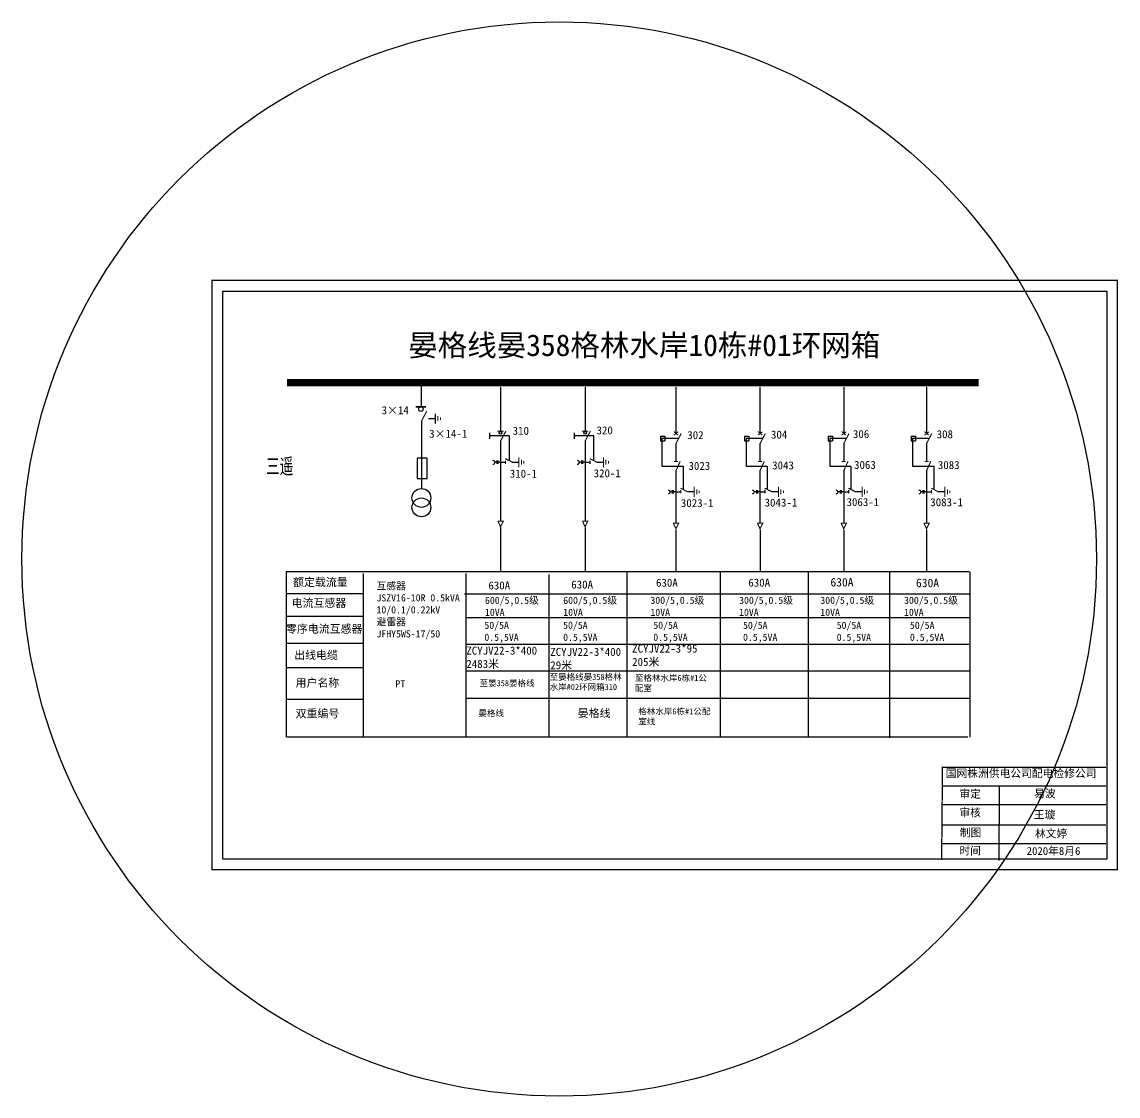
# Model space of a CAD drawing. Extents: x -370 to -242, y -121 to -75.
# Drawn here: x -370.42 to -324.85, y -119.27 to -74.59 of the extents above; entities that cross this region are included whole.
import ezdxf

# ---------------------------------------------------------------- set-up
doc = ezdxf.new("R2010")
doc.units = 0
doc.header["$LTSCALE"] = 0.774411
doc.linetypes.add('ACAD_ISO02W100', pattern=[15, 12, -3])
doc.linetypes.add('CENTER', pattern=[50.8, 31.75, -6.35, 6.35, -6.35])
doc.layers.get('0').update_dxf_attribs({"linetype": 'CONTINUOUS'})
doc.layers.add('2', color=7, linetype='CONTINUOUS')
doc.layers.add('3', color=7, linetype='CONTINUOUS')
doc.styles.add('hztxt_txtstyle_0.00_0_0', font='simkai.ttf')
doc.styles.add('hztxt_txtstyle_2.70_0_0', font='simkai.ttf', dxfattribs={"height": 2.7})
doc.styles.add('字体', font='', dxfattribs={"height": 2.5})
doc.styles.add('宋体', font='', dxfattribs={"width": 0.65})
doc.styles.get('字体').set_extended_font_data('SimSun')
doc.styles.get('宋体').set_extended_font_data('SimSun')

# ---------------------------------------------------------------- blocks, each defined once
blk = doc.blocks.new('JD')
for points in [[(-2, 0.2), (-2, -0.2), (2, 0.2), (2, -0.2)], [(1, -1.2), (1, -0.8), (-1, -1.2), (-1, -0.8)], [(-0.5, -1.8), (-0.5, -2.2), (0.5, -1.8), (0.5, -2.2)]]:
    blk.add_trace(points)

msp = doc.modelspace()

# ---------------------------------------------------------------- linework, layer by layer
at = {"color": 0}
for p, q in [((-353.82, -89.598), (-353.82, -90.585)), ((-350.525, -89.779), (-350.525, -91.612)), ((-347.009, -89.779), (-347.009, -91.612)), ((-343.233, -89.789), (-343.233, -91.714)), ((-339.735, -89.789), (-339.735, -91.714)), ((-336.256, -89.789), (-336.256, -91.714)), ((-332.813, -89.789), (-332.813, -91.714)), ((-353.52, -91.084), (-353.238, -91.084)), ((-353.815, -91.195), (-353.815, -93.993)), ((-350.525, -92.021), (-350.525, -95.351)), ((-347.009, -92.021), (-347.009, -95.351)), ((-343.872, -91.818), (-343.692, -91.818)), ((-343.872, -91.818), (-343.872, -92.017)), ((-343.872, -92.017), (-343.692, -92.017)), ((-343.692, -91.818), (-343.692, -92.017)), ((-340.375, -91.818), (-340.195, -91.818)), ((-340.375, -91.818), (-340.375, -92.017)), ((-340.375, -92.017), (-340.195, -92.017)), ((-340.195, -91.818), (-340.195, -92.017)), ((-336.895, -91.818), (-336.716, -91.818)), ((-336.895, -91.818), (-336.895, -92.017)), ((-336.895, -92.017), (-336.716, -92.017)), ((-336.716, -91.818), (-336.716, -92.017)), ((-333.452, -91.818), (-333.272, -91.818)), ((-333.452, -91.818), (-333.452, -92.017)), ((-333.452, -92.017), (-333.272, -92.017)), ((-333.272, -91.818), (-333.272, -92.017)), ((-343.233, -92.123), (-343.233, -92.865)), ((-339.735, -92.123), (-339.735, -92.865)), ((-336.256, -92.123), (-336.256, -92.865)), ((-332.813, -92.123), (-332.813, -92.865)), ((-350.525, -92.905), (-350.317, -92.905)), ((-350.047, -92.9), (-349.764, -92.9)), ((-347.009, -92.905), (-346.802, -92.905)), ((-346.531, -92.9), (-346.249, -92.9)), ((-343.233, -93.236), (-343.233, -95.429)), ((-339.735, -93.236), (-339.735, -95.429)), ((-336.256, -93.236), (-336.256, -95.429)), ((-332.813, -93.236), (-332.813, -95.429)), ((-343.233, -94.137), (-343.025, -94.137)), ((-342.755, -94.131), (-342.472, -94.131)), ((-339.735, -94.137), (-339.528, -94.137)), ((-339.257, -94.131), (-338.975, -94.131)), ((-336.256, -94.137), (-336.049, -94.137)), ((-335.778, -94.131), (-335.496, -94.131)), ((-332.813, -94.137), (-332.606, -94.137)), ((-332.335, -94.131), (-332.053, -94.131)), ((-356.202, -98.382), (-359.414, -98.382)), ((-356.214, -99.326), (-359.426, -99.326)), ((-356.214, -100.441), (-359.426, -100.441)), ((-356.226, -101.458), (-359.438, -101.458)), ((-356.215, -102.781), (-359.426, -102.781))]:
    msp.add_line(p, q, dxfattribs=at)
at = {"color": 0, "linetype": 'ACAD_ISO02W100'}
for p, q in [((-343.143, -91.922), (-343.815, -91.922)), ((-343.815, -91.922), (-343.815, -93.065)), ((-339.645, -91.922), (-340.317, -91.922)), ((-340.317, -91.922), (-340.317, -93.065)), ((-336.166, -91.922), (-336.838, -91.922)), ((-336.838, -91.922), (-336.838, -93.065)), ((-332.723, -91.922), (-333.395, -91.922)), ((-333.395, -91.922), (-333.395, -93.065)), ((-343.815, -93.065), (-342.928, -93.065)), ((-342.928, -93.065), (-342.928, -94.008)), ((-340.317, -93.065), (-339.431, -93.065)), ((-339.431, -93.065), (-339.431, -94.008)), ((-336.838, -93.065), (-335.952, -93.065)), ((-335.952, -93.065), (-335.952, -94.008)), ((-333.395, -93.065), (-332.509, -93.065)), ((-332.509, -93.065), (-332.509, -94.008))]:
    msp.add_line(p, q, dxfattribs=at)
at = {"color": 0, "linetype": 'CENTER'}
for p, q in [((-350.524, -95.621), (-350.524, -97.462)), ((-347.008, -95.621), (-347.008, -97.462)), ((-343.232, -95.723), (-343.232, -97.452)), ((-339.734, -95.723), (-339.734, -97.452)), ((-336.255, -95.723), (-336.255, -97.452)), ((-332.812, -95.723), (-332.812, -97.452))]:
    msp.add_line(p, q, dxfattribs=at)
at = {"color": 0, "linetype": 'Continuous'}
for p, q in [((-359.432, -97.458), (-331.034, -97.458)), ((-359.42, -104.34), (-359.42, -97.458)), ((-356.231, -97.532), (-356.231, -104.339)), ((-351.969, -97.532), (-351.969, -104.339)), ((-345.266, -97.47), (-345.266, -104.339)), ((-341.397, -97.47), (-341.397, -104.339)), ((-337.737, -97.475), (-337.737, -104.344)), ((-334.357, -97.498), (-334.357, -104.367)), ((-331.017, -97.462), (-331.017, -104.345)), ((-348.514, -97.577), (-348.514, -104.335)), ((-352.021, -98.377), (-331.024, -98.377)), ((-351.969, -99.366), (-331.017, -99.366)), ((-351.969, -100.47), (-331.052, -100.47)), ((-351.969, -101.589), (-330.995, -101.589)), ((-351.969, -102.727), (-331.024, -102.727)), ((-331.097, -104.34), (-359.398, -104.34)), ((-332.179, -105.59), (-325.354, -105.59)), ((-332.179, -106.369), (-325.354, -106.369)), ((-329.784, -106.405), (-329.81, -109.47)), ((-332.179, -107.146), (-325.354, -107.146)), ((-332.179, -107.994), (-325.354, -107.994)), ((-332.179, -108.772), (-325.354, -108.772))]:
    msp.add_line(p, q, dxfattribs=at)
at = {"color": 0, "linetype": 'Continuous', "const_width": 0.0547}
msp.add_lwpolyline([(-362.519, -85.344), (-324.874, -85.344), (-324.874, -109.855), (-362.519, -109.855)], close=True, dxfattribs=at)
at = {"color": 0, "linetype": 'Continuous'}
msp.add_lwpolyline([(-362.076, -85.787), (-325.317, -85.787), (-325.317, -109.412), (-362.076, -109.412)], close=True, dxfattribs=at)
at = {"color": 0}
for points, const_width in [([(-359.397, -89.598), (-330.644, -89.598)], 0.3), ([(-354.046, -90.599), (-353.625, -90.599)], 0.0713), ([(-353.815, -91.207), (-353.591, -90.781)], 0.0449), ([(-350.657, -91.618), (-350.392, -91.618)], 0.0449), ([(-350.525, -92.033), (-350.3, -91.607)], 0.0449), ([(-347.142, -91.618), (-346.877, -91.618)], 0.0449), ([(-347.009, -92.033), (-346.785, -91.607)], 0.0449), ([(-343.318, -91.781), (-343.136, -91.644)], 0.0449), ([(-343.317, -91.631), (-343.141, -91.778)], 0.0449), ([(-343.233, -92.134), (-343.008, -91.708)], 0.0449), ([(-339.821, -91.781), (-339.638, -91.644)], 0.0449), ([(-339.819, -91.631), (-339.643, -91.778)], 0.0449), ([(-339.735, -92.134), (-339.511, -91.708)], 0.0449), ([(-336.342, -91.781), (-336.159, -91.644)], 0.0449), ([(-336.34, -91.631), (-336.164, -91.778)], 0.0449), ([(-336.256, -92.134), (-336.031, -91.708)], 0.0449), ([(-332.898, -91.781), (-332.716, -91.644)], 0.0449), ([(-332.897, -91.631), (-332.721, -91.778)], 0.0449), ([(-332.813, -92.134), (-332.588, -91.708)], 0.0449), ([(-350.329, -92.756), (-350.029, -92.905)], 0.0449), ([(-350.317, -92.836), (-350.317, -92.974)], 0.0449), ([(-346.813, -92.756), (-346.514, -92.905)], 0.0449), ([(-346.802, -92.836), (-346.802, -92.974)], 0.0449), ([(-343.313, -92.877), (-343.147, -92.877)], 0.0449), ([(-343.242, -93.291), (-343.053, -92.868)], 0.0449), ([(-339.816, -92.877), (-339.65, -92.877)], 0.0449), ([(-339.745, -93.291), (-339.556, -92.868)], 0.0449), ([(-336.337, -92.877), (-336.17, -92.877)], 0.0449), ([(-336.265, -93.291), (-336.076, -92.868)], 0.0449), ([(-332.894, -92.877), (-332.727, -92.877)], 0.0449), ([(-332.822, -93.291), (-332.633, -92.868)], 0.0449), ([(-343.037, -93.987), (-342.737, -94.137)], 0.0449), ([(-343.025, -94.068), (-343.025, -94.206)], 0.0449), ([(-339.54, -93.987), (-339.24, -94.137)], 0.0449), ([(-339.528, -94.068), (-339.528, -94.206)], 0.0449), ([(-336.06, -93.987), (-335.761, -94.137)], 0.0449), ([(-336.049, -94.068), (-336.049, -94.206)], 0.0449), ([(-332.617, -93.987), (-332.318, -94.137)], 0.0449), ([(-332.606, -94.068), (-332.606, -94.206)], 0.0449), ([(-350.635, -95.358), (-350.407, -95.358), (-350.524, -95.59), (-350.632, -95.354)], 0.0449), ([(-347.12, -95.358), (-346.891, -95.358), (-347.008, -95.59), (-347.117, -95.354)], 0.0449), ([(-343.343, -95.442), (-343.115, -95.442), (-343.232, -95.674), (-343.341, -95.438)], 0.0449), ([(-339.846, -95.442), (-339.617, -95.442), (-339.734, -95.674), (-339.843, -95.438)], 0.0449), ([(-336.367, -95.442), (-336.138, -95.442), (-336.255, -95.674), (-336.364, -95.438)], 0.0449), ([(-332.923, -95.442), (-332.695, -95.442), (-332.812, -95.674), (-332.921, -95.438)], 0.0449)]:
    msp.add_lwpolyline(points, dxfattribs=dict(at, const_width=const_width))
for points in [[(-350.978, -91.686), (-350.978, -91.936)], [(-347.462, -91.686), (-347.462, -91.936)], [(-353.993, -92.745), (-353.993, -93.584), (-353.578, -93.584), (-353.578, -92.735), (-353.993, -92.735)], [(-350.676, -92.903), (-350.77, -92.903)], [(-350.676, -92.84), (-350.676, -92.977)], [(-350.634, -92.84), (-350.634, -92.977)], [(-350.525, -92.903), (-350.634, -92.903)], [(-347.16, -92.903), (-347.255, -92.903)], [(-347.16, -92.84), (-347.16, -92.977)], [(-347.118, -92.84), (-347.118, -92.977)], [(-347.01, -92.903), (-347.118, -92.903)], [(-343.384, -94.134), (-343.479, -94.134)], [(-343.384, -94.071), (-343.384, -94.208)], [(-343.342, -94.071), (-343.342, -94.208)], [(-343.233, -94.134), (-343.342, -94.134)], [(-339.886, -94.134), (-339.981, -94.134)], [(-339.886, -94.071), (-339.886, -94.208)], [(-339.844, -94.071), (-339.844, -94.208)], [(-339.736, -94.134), (-339.844, -94.134)], [(-336.407, -94.134), (-336.502, -94.134)], [(-336.407, -94.071), (-336.407, -94.208)], [(-336.365, -94.071), (-336.365, -94.208)], [(-336.257, -94.134), (-336.365, -94.134)], [(-332.964, -94.134), (-333.059, -94.134)], [(-332.964, -94.071), (-332.964, -94.208)], [(-332.922, -94.071), (-332.922, -94.208)], [(-332.813, -94.134), (-332.922, -94.134)]]:
    msp.add_lwpolyline(points, dxfattribs=at)
at = {"color": 0, "linetype": 'ACAD_ISO02W100'}
for points in [[(-350.156, -92.835), (-350.156, -91.811), (-350.978, -91.811)], [(-346.641, -92.835), (-346.641, -91.811), (-347.462, -91.811)]]:
    msp.add_lwpolyline(points, dxfattribs=at)
at = {"color": 0}
for points in [[(-350.851, -92.826, -0.877934), (-350.848, -93.008)], [(-347.336, -92.826, -0.877934), (-347.332, -93.008)], [(-343.559, -94.057, -0.877934), (-343.556, -94.239)], [(-340.062, -94.057, -0.877934), (-340.058, -94.239)], [(-336.582, -94.057, -0.877934), (-336.579, -94.239)], [(-333.139, -94.057, -0.877934), (-333.136, -94.239)]]:
    msp.add_lwpolyline(points, format="xyb", dxfattribs=at)
at = {"color": 0, "linetype": 'Continuous', "const_width": 0.0547}
msp.add_lwpolyline([(-332.148, -105.606), (-332.183, -109.458)], dxfattribs=at)
at = {"color": 1, "linetype": 'Continuous'}
msp.add_circle((-348.084, -96.932), 22.339, dxfattribs=at)
at = {"color": 0}
for centre, radius in [((-353.835, -90.699), 0.0914), ((-350.525, -91.681), 0.0576), ((-347.009, -91.681), 0.0576)]:
    msp.add_circle(centre, radius, dxfattribs=at)
at = {"layer": '2', "color": 0}
for centre in [(-353.813, -94.392), (-353.813, -94.784)]:
    msp.add_circle(centre, 0.392, dxfattribs=at)

# ---------------------------------------------------------------- block references
at = {"color": 0, "xscale": 0.1048396576378536, "yscale": 0.1048396576378536, "zscale": 0.104839657637854, "rotation": 90}
for p in [(-353.234, -91.092), (-349.76, -92.908), (-346.245, -92.908), (-342.468, -94.139), (-338.971, -94.139), (-335.492, -94.139), (-332.049, -94.139)]:
    msp.add_blockref('JD', p, dxfattribs=at)

# ---------------------------------------------------------------- texts
at = {"color": 0, "linetype": 'Continuous', "style": 'hztxt_txtstyle_2.70_0_0'}
for s, p in [('3×14', (-355.467, -90.912)), ('3×14-1', (-353.491, -91.887)), ('310', (-350.019, -91.765)), ('320', (-346.533, -91.748)), ('304', (-339.279, -91.924)), ('306', (-335.872, -91.903)), ('308', (-332.389, -91.909)), ('302', (-342.759, -91.946)), ('3023', (-342.71, -93.227)), ('3043', (-339.23, -93.205)), ('3063', (-335.824, -93.184)), ('3083', (-332.341, -93.19)), ('310-1', (-350.14, -93.55)), ('320-1', (-346.653, -93.533)), ('3023-1', (-343.025, -94.773)), ('3043-1', (-339.545, -94.752)), ('3063-1', (-336.138, -94.731)), ('3083-1', (-332.655, -94.737))]:
    msp.add_text(s, height=0.3328, dxfattribs=at).set_placement(p)
at = {"color": 0, "linetype": 'Continuous', "attachment_point": 1}
for s, insert, char_height, width, style in [('晏格线晏358格林水岸10栋#01环网箱', (-354.366, -87.59), 0.9, 27.16927, '字体'), ('{\\fSimSun|b0|i0|c134|p2;额定载流量}', (-359.148, -97.731), 0.33282, 5.36557, 'hztxt_txtstyle_2.70_0_0'), ('\\A1;{\\fSimSun|b0|i0|c134|p2;互感器\\PJSZV16-10R 0.5kVA\\P10/0.1/0.22kV\\P避雷器\\PJFHY5WS-17/50}', (-355.682, -97.898), 0.29954, 5.52338, 'hztxt_txtstyle_2.70_0_0'), ('{\\fSimSun|b0|i0|c134|p2;630A}', (-351.028, -97.867), 0.33282, 5.36557, 'hztxt_txtstyle_2.70_0_0'), ('{\\fSimSun|b0|i0|c134|p2;630A}', (-347.582, -97.828), 0.33282, 5.36557, 'hztxt_txtstyle_2.70_0_0'), ('{\\fSimSun|b0|i0|c134|p2;630A}', (-344.058, -97.75), 0.33282, 5.36557, 'hztxt_txtstyle_2.70_0_0'), ('{\\fSimSun|b0|i0|c134|p2;630A}', (-340.22, -97.75), 0.33282, 5.36557, 'hztxt_txtstyle_2.70_0_0'), ('{\\fSimSun|b0|i0|c134|p2;630A}', (-336.806, -97.722), 0.35272, 2.83619, 'hztxt_txtstyle_0.00_0_0'), ('{\\fSimSun|b0|i0|c134|p2;630A}', (-333.249, -97.75), 0.35272, 2.83619, 'hztxt_txtstyle_0.00_0_0'), ('{\\fSimSun|b0|i0|c134|p2;电流互感器}', (-359.206, -98.596), 0.33282, 5.36557, 'hztxt_txtstyle_2.70_0_0'), ('\\A1;{\\fSimSun|b0|i0|c134|p2;600/5,0.5级\\P10VA}', (-351.17, -98.5), 0.29954, 5.52338, 'hztxt_txtstyle_2.70_0_0'), ('\\A1;{\\fSimSun|b0|i0|c134|p2;600/5,0.5级\\P10VA}', (-347.917, -98.5), 0.29954, 5.52338, 'hztxt_txtstyle_2.70_0_0'), ('\\A1;{\\fSimSun|b0|i0|c134|p2;300/5,0.5级\\P10VA}', (-344.291, -98.5), 0.29954, 5.52338, 'hztxt_txtstyle_2.70_0_0'), ('\\A1;{\\fSimSun|b0|i0|c134|p2;300/5,0.5级\\P10VA}', (-340.604, -98.5), 0.29954, 5.52338, 'hztxt_txtstyle_2.70_0_0'), ('\\A1;{\\fSimSun|b0|i0|c134|p2;300/5,0.5级\\P10VA}', (-337.227, -98.5), 0.29954, 5.52338, 'hztxt_txtstyle_2.70_0_0'), ('\\A1;{\\fSimSun|b0|i0|c134|p2;300/5,0.5级\\P10VA}', (-333.746, -98.5), 0.29954, 5.52338, 'hztxt_txtstyle_2.70_0_0'), ('{\\fSimSun|b0|i0|c134|p2;零序电流互感器}', (-359.442, -99.67), 0.33282, 5.36557, 'hztxt_txtstyle_2.70_0_0'), ('{\\fSimSun|b0|i0|c134|p2;50/5A\\P0.5,5VA}', (-351.194, -99.538), 0.29954, 5.36557, 'hztxt_txtstyle_2.70_0_0'), ('{\\fSimSun|b0|i0|c134|p2;50/5A\\P0.5,5VA}', (-347.92, -99.538), 0.29954, 5.36557, 'hztxt_txtstyle_2.70_0_0'), ('{\\fSimSun|b0|i0|c134|p2;50/5A\\P0.5,5VA}', (-344.17, -99.538), 0.29954, 5.36557, 'hztxt_txtstyle_2.70_0_0'), ('{\\fSimSun|b0|i0|c134|p2;50/5A\\P0.5,5VA}', (-340.441, -99.538), 0.29954, 5.36557, 'hztxt_txtstyle_2.70_0_0'), ('{\\fSimSun|b0|i0|c134|p2;50/5A\\P0.5,5VA}', (-336.546, -99.538), 0.29954, 5.36557, 'hztxt_txtstyle_2.70_0_0'), ('{\\fSimSun|b0|i0|c134|p2;50/5A\\P0.5,5VA}', (-333.501, -99.538), 0.29954, 5.36557, 'hztxt_txtstyle_2.70_0_0'), ('{\\fSimSun|b0|i0|c134|p2;出线电缆}', (-359.102, -100.762), 0.33282, 5.36557, 'hztxt_txtstyle_2.70_0_0'), ('{\\fSimSun|b0|i0|c134|p2;ZCYJV22-3*400\\P2483米}', (-351.945, -100.576), 0.33282, 5.36557, 'hztxt_txtstyle_2.70_0_0'), ('{\\fSimSun|b0|i0|c134|p2;ZCYJV22-3*400\\P29米}', (-348.454, -100.63), 0.33282, 5.36557, 'hztxt_txtstyle_2.70_0_0'), ('{\\fSimSun|b0|i0|c134|p2;ZCYJV22-3*95\\P205米}', (-345.051, -100.492), 0.33282, 5.36557, 'hztxt_txtstyle_2.70_0_0'), ('{\\fSimSun|b0|i0|c134|p2;用户名称}', (-359.045, -101.916), 0.33282, 5.36557, 'hztxt_txtstyle_2.70_0_0'), ('{\\fSimSun|b0|i0|c134|p2;PT}', (-354.897, -101.976), 0.30072, 2.33958, 'hztxt_txtstyle_0.00_0_0'), ('{\\fSimSun|b0|i0|c134|p2;至晏358晏格线}', (-351.394, -101.969), 0.25295, 3.15275, 'hztxt_txtstyle_2.70_0_0'), ('{\\fSimSun|b0|i0|c134|p2;至晏格线晏358格林水岸#02环网箱310}', (-348.482, -101.711), 0.25295, 3.15275, 'hztxt_txtstyle_2.70_0_0'), ('{\\fSimSun|b0|i0|c134|p2;至格林水岸6栋#1公配室}', (-344.937, -101.755), 0.25295, 3.15275, 'hztxt_txtstyle_2.70_0_0'), ('{\\fSimSun|b0|i0|c134|p2;双重编号}', (-359.045, -103.193), 0.33282, 5.36557, 'hztxt_txtstyle_2.70_0_0'), ('{\\fSimSun|b0|i0|c134|p2;晏格线}', (-351.443, -103.219), 0.25295, 3.15275, 'hztxt_txtstyle_2.70_0_0'), ('{\\fSimSun|b0|i0|c134|p2;晏格线}', (-347.312, -103.176), 0.33282, 3.08221, 'hztxt_txtstyle_2.70_0_0'), ('{\\fSimSun|b0|i0|c134|p2;格林水岸6栋#1公配室线}', (-344.795, -103.143), 0.25295, 3.15275, 'hztxt_txtstyle_2.70_0_0'), ('国网株洲供电公司配电检修公司', (-332.014, -105.682), 0.32832, 8.97604, '字体'), ('\\f\uffbfﾬￌﾣﾤ_GB2312|b0|i0|c134|p49;审定', (-331.446, -106.539), 0.32832, 2.56763, '字体'), ('易波', (-328.336, -106.52), 0.3283, 2.56763, '字体'), ('\\f\uffbfﾬￌﾣﾤ_GB2312|b0|i0|c134|p49;审核', (-331.446, -107.313), 0.32832, 2.56763, '字体'), ('王璇', (-328.352, -107.401), 0.3283, 2.56763, '字体'), ('\\f\uffbfﾬￌﾣﾤ_GB2312|b0|i0|c134|p49;制图', (-331.428, -108.147), 0.32832, 2.56763, '字体'), ('林文婷', (-328.304, -108.191), 0.3283, 2.56763, '字体'), ('\\f\uffbfﾬￌﾣﾤ_GB2312|b0|i0|c134|p49;时间', (-331.446, -108.9), 0.32832, 2.56763, '字体'), ('2020年8月6', (-328.648, -108.913), 0.3283, 4.80244, '字体')]:
    msp.add_mtext(s, dxfattribs=dict(at, insert=insert, char_height=char_height, width=width, style=style))
at = {"layer": '3', "color": 0, "style": '宋体', "width": 0.65}
msp.add_text('三遥', height=0.643, dxfattribs=at).set_placement((-360.275, -93.393, -0.009))

doc.saveas('drawing.dxf')
